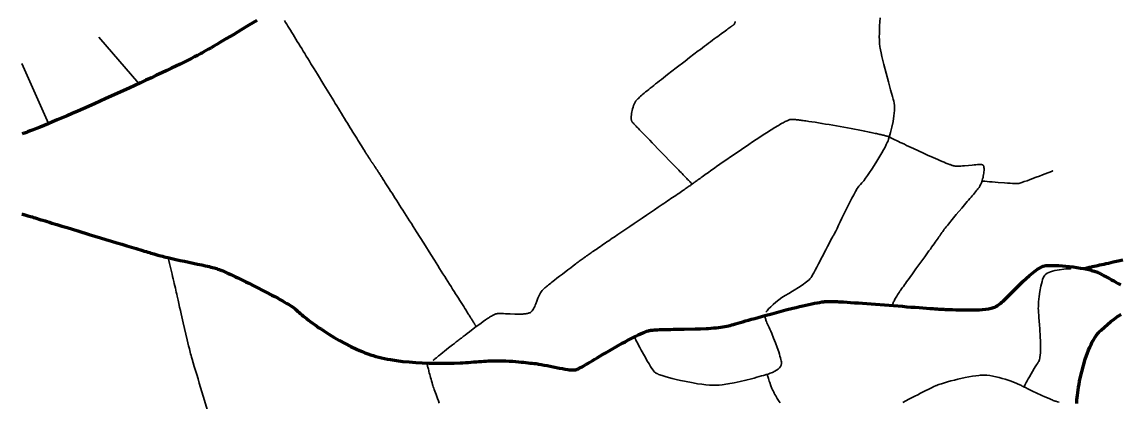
# Model space of a CAD drawing. Header units: inches. Extents: x 23 to 178, y 8 to 179.
# Drawn here: x 23 to 74.7, y 79.8 to 97.7 of the extents above; entities that cross this region are included whole.
import ezdxf

# ---------------------------------------------------------------- set-up
doc = ezdxf.new("R2010")
doc.units = ezdxf.units.IN
doc.header["$MEASUREMENT"] = 0
for name, color, linetype in [('Routes 1', 7, 'Continuous'), ('Routes 2', 7, 'Continuous'), ('Routes 3', 7, 'Continuous'), ('Routes 4', 7, 'Continuous')]:
    doc.layers.add(name, color=color, linetype=linetype)

msp = doc.modelspace()

# ---------------------------------------------------------------- linework, layer by layer
at = {"layer": 'Routes 1', "color": 7, "lineweight": 158, "true_color": 0xffffff}
msp.add_lwpolyline([(72.72, 79.705), (72.724, 79.791), (72.731, 79.885), (72.741, 79.988), (72.753, 80.1), (72.769, 80.219), (72.787, 80.345), (72.809, 80.477), (72.833, 80.615), (72.86, 80.756), (72.89, 80.901), (72.958, 81.199), (73.037, 81.5), (73.127, 81.799), (73.227, 82.089), (73.281, 82.228), (73.338, 82.363), (73.397, 82.492), (73.458, 82.614), (73.522, 82.73), (73.589, 82.837), (73.657, 82.935), (73.729, 83.023), (73.802, 83.101), (73.878, 83.17), (74.027, 83.306), (74.178, 83.439), (74.331, 83.567), (74.488, 83.688), (74.651, 83.803), (74.822, 83.909)], dxfattribs=at)
at = {"layer": 'Routes 2', "color": 7, "lineweight": 106, "true_color": 0xffffff}
for points in [[(34.093, 97.77), (33.718, 97.542), (33.352, 97.321), (33, 97.109), (32.83, 97.007), (32.665, 96.909), (32.506, 96.814), (32.353, 96.723), (32.206, 96.637), (32.067, 96.555), (31.936, 96.479), (31.813, 96.407), (31.7, 96.342), (31.596, 96.282), (31.502, 96.229), (31.456, 96.203), (31.405, 96.176), (31.29, 96.115), (31.159, 96.047), (31.011, 95.972), (30.848, 95.89), (30.672, 95.803), (30.482, 95.711), (30.28, 95.613), (30.066, 95.511), (29.843, 95.404), (29.61, 95.294), (29.369, 95.181), (29.12, 95.064), (28.865, 94.946), (28.604, 94.825), (28.07, 94.58), (26.978, 94.084), (26.436, 93.841), (25.906, 93.606), (25.648, 93.492), (25.396, 93.382), (25.151, 93.276), (24.914, 93.173), (24.685, 93.075), (24.467, 92.982), (24.259, 92.895), (24.063, 92.814), (23.88, 92.738), (23.71, 92.67), (23.555, 92.609), (23.415, 92.555), (23.292, 92.51), (23.237, 92.49), (23.187, 92.473), (23.141, 92.458), (23.099, 92.445), (23.063, 92.434), (23.032, 92.426)], [(23.032, 88.642), (23.035, 88.641), (23.046, 88.637), (23.063, 88.632), (23.087, 88.625), (23.118, 88.615), (23.155, 88.604), (23.198, 88.591), (23.246, 88.576), (23.301, 88.56), (23.361, 88.542), (23.426, 88.522), (23.496, 88.5), (23.571, 88.478), (23.651, 88.453), (23.735, 88.428), (23.824, 88.401), (23.916, 88.373), (24.013, 88.343), (24.113, 88.313), (24.217, 88.281), (24.323, 88.249), (24.433, 88.215), (24.662, 88.146), (24.901, 88.073), (25.148, 87.998), (25.401, 87.921), (25.66, 87.843), (26.188, 87.682), (26.718, 87.522), (26.979, 87.442), (27.236, 87.364), (27.488, 87.288), (27.732, 87.214), (27.967, 87.143), (28.081, 87.109), (28.192, 87.075), (28.3, 87.043), (28.405, 87.011), (28.506, 86.98), (28.603, 86.951), (28.697, 86.923), (28.787, 86.896), (28.872, 86.87), (28.953, 86.846), (29.03, 86.823), (29.101, 86.801), (29.168, 86.781), (29.23, 86.763), (29.286, 86.746), (29.336, 86.731), (29.381, 86.718), (29.419, 86.707), (29.489, 86.686), (29.563, 86.666), (29.641, 86.646), (29.724, 86.625), (29.809, 86.604), (29.898, 86.583), (30.085, 86.541), (30.28, 86.497), (30.482, 86.454), (30.687, 86.411), (31.097, 86.324), (31.297, 86.282), (31.491, 86.24), (31.674, 86.199), (31.761, 86.179), (31.845, 86.159), (31.925, 86.139), (32.001, 86.12), (32.073, 86.101), (32.14, 86.082), (32.201, 86.064), (32.258, 86.046), (32.308, 86.029), (32.353, 86.012), (32.396, 85.994), (32.421, 85.983), (32.449, 85.971), (32.513, 85.942), (32.587, 85.909), (32.67, 85.872), (32.761, 85.83), (32.86, 85.784), (32.965, 85.734), (33.078, 85.681), (33.196, 85.625), (33.318, 85.567), (33.445, 85.505), (33.576, 85.442), (33.71, 85.377), (33.983, 85.242), (34.534, 84.962), (34.802, 84.821), (34.931, 84.752), (35.056, 84.684), (35.176, 84.617), (35.292, 84.552), (35.401, 84.488), (35.504, 84.427), (35.599, 84.369), (35.686, 84.313), (35.765, 84.26), (35.834, 84.211), (35.893, 84.165), (35.918, 84.143), (35.941, 84.123), (35.981, 84.084), (36.027, 84.041), (36.079, 83.994), (36.138, 83.943), (36.203, 83.889), (36.274, 83.831), (36.35, 83.77), (36.432, 83.707), (36.518, 83.64), (36.61, 83.572), (36.706, 83.502), (36.806, 83.43), (36.911, 83.357), (37.019, 83.282), (37.131, 83.207), (37.246, 83.131), (37.485, 82.978), (37.734, 82.826), (37.99, 82.676), (38.252, 82.532), (38.518, 82.395), (38.786, 82.268), (38.92, 82.208), (39.053, 82.152), (39.185, 82.099), (39.317, 82.05), (39.448, 82.005), (39.577, 81.964), (39.705, 81.927), (39.835, 81.893), (39.969, 81.861), (40.105, 81.831), (40.244, 81.803), (40.386, 81.778), (40.675, 81.733), (40.971, 81.695), (41.273, 81.665), (41.578, 81.641), (41.885, 81.624), (42.192, 81.613), (42.498, 81.606), (42.799, 81.605), (43.096, 81.608), (43.386, 81.615), (43.667, 81.626), (43.803, 81.632), (43.937, 81.639), (44.068, 81.647), (44.196, 81.655), (44.32, 81.664), (44.44, 81.674), (44.556, 81.683), (44.67, 81.692), (44.781, 81.7), (44.889, 81.706), (44.994, 81.711), (45.096, 81.715), (45.294, 81.72), (45.481, 81.721), (45.659, 81.719), (45.827, 81.714), (45.986, 81.707), (46.137, 81.698), (46.279, 81.687), (46.412, 81.675), (46.538, 81.663), (46.656, 81.65), (46.768, 81.638), (46.872, 81.626), (46.969, 81.616), (47.061, 81.608), (47.15, 81.6), (47.199, 81.594), (47.252, 81.587), (47.308, 81.578), (47.367, 81.568), (47.492, 81.546), (47.625, 81.52), (47.765, 81.492), (48.055, 81.433), (48.345, 81.375), (48.485, 81.35), (48.619, 81.327), (48.744, 81.309), (48.803, 81.302), (48.859, 81.296), (48.912, 81.292), (48.961, 81.289), (49.007, 81.288), (49.049, 81.289), (49.086, 81.292), (49.12, 81.297), (49.148, 81.305), (49.163, 81.31), (49.181, 81.317), (49.202, 81.327), (49.225, 81.338), (49.251, 81.351), (49.279, 81.366), (49.31, 81.382), (49.343, 81.4), (49.416, 81.441), (49.498, 81.488), (49.587, 81.539), (49.684, 81.596), (49.787, 81.657), (49.896, 81.722), (50.01, 81.79), (50.129, 81.861), (50.253, 81.935), (50.379, 82.01), (50.509, 82.087), (50.774, 82.242), (51.043, 82.398), (51.311, 82.549), (51.443, 82.622), (51.573, 82.693), (51.7, 82.76), (51.823, 82.824), (51.943, 82.885), (52.058, 82.94), (52.167, 82.991), (52.271, 83.037), (52.368, 83.076), (52.459, 83.11), (52.541, 83.136), (52.579, 83.146), (52.615, 83.155), (52.648, 83.162), (52.68, 83.166), (52.743, 83.172), (52.813, 83.178), (52.891, 83.183), (52.975, 83.187), (53.066, 83.19), (53.163, 83.193), (53.265, 83.196), (53.371, 83.198), (53.483, 83.2), (53.598, 83.202), (53.717, 83.204), (53.963, 83.207), (54.219, 83.211), (54.742, 83.222), (55.002, 83.231), (55.256, 83.243), (55.38, 83.25), (55.502, 83.259), (55.62, 83.268), (55.734, 83.278), (55.844, 83.29), (55.95, 83.302), (56.051, 83.317), (56.146, 83.332), (56.236, 83.349), (56.318, 83.368), (56.395, 83.388), (56.469, 83.411), (56.555, 83.436), (56.651, 83.464), (56.756, 83.495), (56.87, 83.528), (56.993, 83.564), (57.123, 83.601), (57.26, 83.64), (57.403, 83.68), (57.551, 83.722), (57.705, 83.765), (57.862, 83.808), (58.023, 83.852), (58.351, 83.941), (58.686, 84.03), (59.02, 84.116), (59.348, 84.199), (59.508, 84.239), (59.665, 84.276), (59.817, 84.312), (59.965, 84.346), (60.107, 84.378), (60.242, 84.407), (60.371, 84.433), (60.492, 84.456), (60.605, 84.476), (60.709, 84.493), (60.803, 84.506), (60.846, 84.511), (60.887, 84.515), (60.924, 84.518), (60.959, 84.521), (61.027, 84.522), (61.066, 84.522), (61.109, 84.521), (61.156, 84.52), (61.207, 84.519), (61.262, 84.517), (61.32, 84.515), (61.382, 84.512), (61.447, 84.509), (61.515, 84.505), (61.586, 84.501), (61.737, 84.493), (61.899, 84.483), (62.07, 84.472), (62.25, 84.459), (62.438, 84.446), (62.632, 84.432), (62.832, 84.417), (63.036, 84.402), (63.244, 84.386), (64.091, 84.321), (64.509, 84.288), (64.713, 84.272), (64.913, 84.256), (65.107, 84.241), (65.295, 84.227), (65.475, 84.213), (65.646, 84.201), (65.808, 84.189), (65.959, 84.178), (66.03, 84.174), (66.098, 84.169), (66.163, 84.165), (66.224, 84.161), (66.282, 84.157), (66.337, 84.154), (66.388, 84.152), (66.435, 84.149), (66.478, 84.147), (66.517, 84.146), (66.586, 84.144), (66.725, 84.14), (66.871, 84.135), (67.024, 84.129), (67.181, 84.124), (67.503, 84.116), (67.827, 84.116), (67.986, 84.12), (68.141, 84.128), (68.29, 84.139), (68.433, 84.155), (68.567, 84.177), (68.631, 84.19), (68.692, 84.204), (68.75, 84.22), (68.805, 84.237), (68.858, 84.256), (68.906, 84.277), (68.952, 84.3), (68.994, 84.325), (69.039, 84.355), (69.087, 84.392), (69.139, 84.434), (69.194, 84.482), (69.252, 84.534), (69.312, 84.591), (69.376, 84.652), (69.441, 84.716), (69.509, 84.784), (69.579, 84.854), (69.724, 85), (69.874, 85.151), (70.185, 85.458), (70.342, 85.605), (70.498, 85.744), (70.575, 85.81), (70.652, 85.872), (70.727, 85.93), (70.801, 85.985), (70.874, 86.034), (70.945, 86.079), (71.014, 86.118), (71.081, 86.151), (71.146, 86.178), (71.209, 86.197), (71.268, 86.21), (71.325, 86.216), (71.385, 86.218), (71.447, 86.22), (71.514, 86.22), (71.583, 86.219), (71.73, 86.215), (71.886, 86.208), (72.049, 86.197), (72.217, 86.182), (72.388, 86.164), (72.559, 86.144), (72.729, 86.12), (72.895, 86.094), (73.056, 86.066), (73.209, 86.035), (73.352, 86.003), (73.419, 85.985), (73.482, 85.968), (73.542, 85.95), (73.599, 85.932), (73.651, 85.913), (73.698, 85.894), (73.742, 85.874), (73.78, 85.855), (73.8, 85.844), (73.823, 85.831), (73.876, 85.803), (73.938, 85.769), (74.008, 85.731), (74.087, 85.689), (74.172, 85.643), (74.264, 85.593), (74.362, 85.54), (74.465, 85.485), (74.572, 85.428), (74.683, 85.368), (74.797, 85.307)]]:
    msp.add_lwpolyline(points, dxfattribs=at)
at = {"layer": 'Routes 3', "color": 7, "lineweight": 70, "true_color": 0xffffff}
msp.add_lwpolyline([(73.062, 86.065), (73.063, 86.065), (73.067, 86.066), (73.072, 86.067), (73.08, 86.069), (73.09, 86.071), (73.103, 86.074), (73.117, 86.078), (73.134, 86.081), (73.152, 86.086), (73.172, 86.09), (73.219, 86.101), (73.272, 86.113), (73.332, 86.127), (73.399, 86.142), (73.472, 86.159), (73.55, 86.177), (73.633, 86.196), (73.722, 86.216), (73.814, 86.237), (73.911, 86.259), (74.012, 86.282), (74.115, 86.305), (74.222, 86.329), (74.331, 86.354), (74.442, 86.379), (74.67, 86.43), (74.901, 86.481)], dxfattribs=at)
at = {"layer": 'Routes 4', "color": 7, "lineweight": 35, "true_color": 0xffffff}
for points in [[(35.389, 97.758), (35.443, 97.673), (35.498, 97.584), (35.555, 97.492), (35.613, 97.397), (35.673, 97.3), (35.735, 97.2), (35.798, 97.097), (35.862, 96.993), (35.928, 96.886), (35.995, 96.777), (36.063, 96.666), (36.133, 96.553), (36.203, 96.439), (36.274, 96.323), (36.346, 96.205), (36.419, 96.087), (36.493, 95.967), (36.567, 95.846), (36.642, 95.723), (36.793, 95.477), (36.946, 95.228), (37.253, 94.726), (37.407, 94.475), (37.559, 94.226), (37.711, 93.979), (37.786, 93.857), (37.86, 93.736), (37.934, 93.616), (38.007, 93.497), (38.079, 93.379), (38.15, 93.263), (38.22, 93.149), (38.29, 93.036), (38.358, 92.925), (38.425, 92.816), (38.491, 92.709), (38.555, 92.604), (38.619, 92.501), (38.68, 92.401), (38.741, 92.303), (38.799, 92.209), (38.856, 92.116), (38.911, 92.027), (38.965, 91.941), (39.016, 91.858), (39.066, 91.778), (39.114, 91.702), (39.159, 91.629), (39.202, 91.56), (39.223, 91.527), (39.243, 91.494), (39.263, 91.463), (39.282, 91.433), (39.301, 91.404), (39.318, 91.375), (39.336, 91.348), (39.352, 91.322), (39.368, 91.297), (39.384, 91.273), (39.398, 91.25), (39.412, 91.228), (39.426, 91.207), (39.439, 91.188), (39.451, 91.169), (39.462, 91.152), (39.472, 91.136), (39.482, 91.121), (39.491, 91.107), (39.5, 91.095), (39.508, 91.084), (39.515, 91.074), (39.521, 91.065), (39.526, 91.058), (39.535, 91.046), (39.54, 91.04), (39.546, 91.032), (39.553, 91.022), (39.56, 91.011), (39.569, 90.999), (39.578, 90.985), (39.589, 90.97), (39.6, 90.954), (39.612, 90.936), (39.624, 90.917), (39.638, 90.897), (39.652, 90.875), (39.667, 90.852), (39.683, 90.828), (39.7, 90.803), (39.717, 90.776), (39.735, 90.749), (39.754, 90.72), (39.773, 90.69), (39.794, 90.659), (39.814, 90.627), (39.836, 90.593), (39.858, 90.559), (39.881, 90.523), (39.905, 90.487), (39.929, 90.449), (39.954, 90.411), (39.979, 90.371), (40.005, 90.331), (40.032, 90.29), (40.087, 90.204), (40.144, 90.115), (40.203, 90.022), (40.264, 89.926), (40.328, 89.827), (40.393, 89.725), (40.46, 89.62), (40.528, 89.512), (40.599, 89.402), (40.67, 89.289), (40.744, 89.174), (40.818, 89.057), (40.894, 88.937), (40.971, 88.816), (41.049, 88.693), (41.128, 88.568), (41.208, 88.442), (41.289, 88.314), (41.37, 88.186), (41.453, 88.056), (41.619, 87.794), (41.786, 87.529), (41.954, 87.263), (42.29, 86.731), (42.456, 86.467), (42.621, 86.207), (42.702, 86.078), (42.782, 85.951), (42.862, 85.825), (42.941, 85.7), (43.018, 85.577), (43.095, 85.455), (43.17, 85.336), (43.244, 85.219), (43.317, 85.103), (43.388, 84.991), (43.457, 84.88), (43.525, 84.772), (43.591, 84.667), (43.656, 84.565), (43.718, 84.466), (43.779, 84.37), (43.837, 84.277), (43.893, 84.188), (43.947, 84.102), (43.973, 84.061), (43.999, 84.02), (44.023, 83.981), (44.048, 83.942), (44.071, 83.905), (44.094, 83.868), (44.116, 83.833), (44.138, 83.798), (44.159, 83.765), (44.179, 83.733), (44.199, 83.702), (44.218, 83.672), (44.236, 83.643), (44.253, 83.615), (44.27, 83.589), (44.286, 83.563), (44.301, 83.539), (44.316, 83.516), (44.329, 83.495), (44.342, 83.474), (44.354, 83.455), (44.365, 83.438), (44.375, 83.421), (44.385, 83.406), (44.394, 83.392), (44.401, 83.38), (44.408, 83.369), (44.414, 83.359), (44.419, 83.351), (44.424, 83.344), (44.427, 83.339), (44.429, 83.335), (44.431, 83.333), (44.431, 83.332)], [(56.625, 97.713), (56.621, 97.678), (56.614, 97.645), (56.605, 97.617), (56.594, 97.592), (56.579, 97.573), (56.57, 97.566), (56.56, 97.56), (56.556, 97.558), (56.551, 97.555), (56.545, 97.551), (56.537, 97.545), (56.527, 97.539), (56.517, 97.531), (56.504, 97.523), (56.491, 97.513), (56.476, 97.503), (56.46, 97.491), (56.423, 97.465), (56.382, 97.435), (56.335, 97.401), (56.284, 97.364), (56.229, 97.324), (56.169, 97.28), (56.105, 97.233), (56.037, 97.183), (55.966, 97.13), (55.891, 97.074), (55.812, 97.016), (55.731, 96.956), (55.647, 96.893), (55.56, 96.828), (55.47, 96.761), (55.378, 96.692), (55.284, 96.622), (55.188, 96.55), (55.09, 96.476), (54.991, 96.401), (54.89, 96.325), (54.685, 96.17), (54.476, 96.012), (54.266, 95.852), (53.847, 95.531), (53.642, 95.372), (53.44, 95.216), (53.342, 95.139), (53.245, 95.063), (53.15, 94.989), (53.057, 94.916), (52.966, 94.844), (52.878, 94.774), (52.792, 94.705), (52.71, 94.639), (52.63, 94.574), (52.554, 94.512), (52.481, 94.452), (52.411, 94.395), (52.346, 94.34), (52.284, 94.288), (52.227, 94.238), (52.174, 94.192), (52.126, 94.149), (52.082, 94.109), (52.043, 94.073), (52.01, 94.04), (51.995, 94.025), (51.982, 94.011), (51.97, 93.998), (51.959, 93.986), (51.95, 93.975), (51.942, 93.964), (51.936, 93.955), (51.931, 93.947), (51.9, 93.885), (51.871, 93.818), (51.845, 93.748), (51.82, 93.675), (51.798, 93.601), (51.779, 93.527), (51.763, 93.453), (51.75, 93.38), (51.74, 93.31), (51.734, 93.244), (51.731, 93.181), (51.731, 93.152), (51.733, 93.124), (51.735, 93.098), (51.738, 93.074), (51.742, 93.051), (51.748, 93.03), (51.754, 93.012), (51.762, 92.995), (51.771, 92.981), (51.781, 92.969), (51.788, 92.962), (51.799, 92.951), (51.813, 92.936), (51.831, 92.918), (51.852, 92.896), (51.876, 92.871), (51.904, 92.843), (51.934, 92.811), (51.967, 92.777), (52.003, 92.74), (52.042, 92.7), (52.083, 92.658), (52.126, 92.613), (52.172, 92.566), (52.219, 92.517), (52.269, 92.466), (52.321, 92.412), (52.374, 92.357), (52.429, 92.301), (52.485, 92.243), (52.543, 92.183), (52.602, 92.122), (52.723, 91.997), (52.848, 91.868), (52.975, 91.736), (53.234, 91.469), (53.363, 91.335), (53.491, 91.202), (53.617, 91.072), (53.74, 90.946), (53.799, 90.884), (53.858, 90.823), (53.915, 90.764), (53.971, 90.706), (54.025, 90.65), (54.078, 90.596), (54.129, 90.543), (54.178, 90.493), (54.225, 90.444), (54.269, 90.398), (54.312, 90.354), (54.352, 90.312), (54.39, 90.273), (54.425, 90.237), (54.457, 90.204), (54.486, 90.173), (54.512, 90.146), (54.536, 90.122), (54.556, 90.101), (54.572, 90.084), (54.585, 90.071), (54.595, 90.061), (54.601, 90.055), (54.603, 90.053)], [(58.074, 84.009), (58.098, 84.04), (58.129, 84.077), (58.164, 84.119), (58.205, 84.164), (58.302, 84.264), (58.416, 84.372), (58.545, 84.484), (58.685, 84.596), (58.835, 84.702), (58.991, 84.799), (59.157, 84.895), (59.333, 85), (59.686, 85.226), (59.848, 85.338), (59.923, 85.393), (59.991, 85.446), (60.053, 85.496), (60.108, 85.545), (60.154, 85.59), (60.191, 85.631), (60.208, 85.655), (60.229, 85.686), (60.252, 85.723), (60.279, 85.767), (60.307, 85.817), (60.338, 85.872), (60.406, 85.996), (60.481, 86.137), (60.561, 86.289), (60.729, 86.616), (60.898, 86.946), (60.978, 87.103), (61.054, 87.251), (61.123, 87.384), (61.185, 87.5), (61.212, 87.55), (61.237, 87.594), (61.259, 87.632), (61.277, 87.663), (61.296, 87.695), (61.318, 87.735), (61.342, 87.782), (61.369, 87.835), (61.399, 87.895), (61.431, 87.961), (61.501, 88.107), (61.579, 88.271), (61.662, 88.447), (61.75, 88.632), (61.842, 88.822), (62.029, 89.201), (62.123, 89.381), (62.214, 89.551), (62.302, 89.704), (62.385, 89.839), (62.425, 89.898), (62.463, 89.95), (62.499, 89.996), (62.533, 90.034), (62.604, 90.113), (62.684, 90.212), (62.772, 90.328), (62.865, 90.457), (62.962, 90.598), (63.062, 90.747), (63.262, 91.059), (63.452, 91.372), (63.539, 91.521), (63.619, 91.663), (63.689, 91.794), (63.75, 91.911), (63.797, 92.012), (63.816, 92.056), (63.831, 92.094), (63.859, 92.173), (63.889, 92.265), (63.919, 92.368), (63.951, 92.481), (63.982, 92.601), (64.012, 92.728), (64.066, 92.994), (64.108, 93.263), (64.122, 93.395), (64.131, 93.523), (64.134, 93.645), (64.13, 93.759), (64.119, 93.863), (64.1, 93.957), (64.087, 94.004), (64.072, 94.058), (64.055, 94.119), (64.037, 94.185), (63.996, 94.334), (63.95, 94.501), (63.901, 94.682), (63.849, 94.875), (63.741, 95.28), (63.637, 95.686), (63.59, 95.88), (63.546, 96.064), (63.508, 96.234), (63.476, 96.387), (63.463, 96.455), (63.452, 96.518), (63.443, 96.574), (63.436, 96.624), (63.428, 96.728), (63.423, 96.854), (63.421, 96.997), (63.423, 97.157), (63.427, 97.328), (63.435, 97.51), (63.456, 97.89)], [(26.644, 96.977), (28.525, 94.789)], [(23.022, 95.735), (24.272, 92.901)], [(42.392, 81.737), (42.394, 81.738), (42.399, 81.742), (42.408, 81.75), (42.42, 81.76), (42.435, 81.772), (42.453, 81.787), (42.474, 81.804), (42.498, 81.823), (42.524, 81.845), (42.553, 81.868), (42.584, 81.893), (42.617, 81.919), (42.652, 81.948), (42.688, 81.977), (42.766, 82.04), (42.85, 82.108), (42.938, 82.178), (43.029, 82.251), (43.121, 82.325), (43.307, 82.472), (43.398, 82.543), (43.487, 82.612), (43.571, 82.676), (43.611, 82.707), (43.65, 82.736), (43.687, 82.765), (43.727, 82.794), (43.768, 82.826), (43.811, 82.859), (43.856, 82.893), (43.903, 82.929), (44.001, 83.005), (44.105, 83.084), (44.212, 83.166), (44.432, 83.333), (44.544, 83.416), (44.654, 83.497), (44.762, 83.575), (44.866, 83.648), (44.917, 83.682), (44.966, 83.715), (45.014, 83.747), (45.06, 83.777), (45.105, 83.804), (45.148, 83.83), (45.188, 83.853), (45.227, 83.874), (45.263, 83.892), (45.296, 83.908), (45.327, 83.921), (45.355, 83.931), (45.38, 83.937), (45.405, 83.941), (45.433, 83.945), (45.464, 83.947), (45.498, 83.948), (45.536, 83.949), (45.576, 83.949), (45.618, 83.948), (45.663, 83.947), (45.71, 83.945), (45.809, 83.941), (45.915, 83.935), (46.024, 83.93), (46.248, 83.92), (46.36, 83.918), (46.469, 83.918), (46.575, 83.921), (46.625, 83.924), (46.674, 83.927), (46.721, 83.932), (46.766, 83.938), (46.809, 83.945), (46.849, 83.954), (46.886, 83.964), (46.921, 83.975), (46.952, 83.988), (46.98, 84.003), (47.005, 84.019), (47.026, 84.037), (47.064, 84.078), (47.098, 84.124), (47.129, 84.174), (47.158, 84.228), (47.184, 84.285), (47.21, 84.346), (47.234, 84.408), (47.281, 84.538), (47.331, 84.669), (47.358, 84.734), (47.387, 84.798), (47.418, 84.86), (47.452, 84.92), (47.49, 84.977), (47.532, 85.03), (47.578, 85.079), (47.604, 85.103), (47.633, 85.13), (47.667, 85.159), (47.704, 85.191), (47.745, 85.225), (47.789, 85.261), (47.836, 85.3), (47.886, 85.34), (47.939, 85.382), (47.993, 85.425), (48.05, 85.47), (48.109, 85.516), (48.231, 85.612), (48.358, 85.71), (48.488, 85.81), (48.75, 86.009), (48.878, 86.106), (49.002, 86.2), (49.062, 86.245), (49.12, 86.289), (49.176, 86.331), (49.23, 86.371), (49.281, 86.41), (49.33, 86.447), (49.376, 86.481), (49.419, 86.513), (49.459, 86.543), (49.495, 86.57), (49.527, 86.594), (49.546, 86.608), (49.57, 86.625), (49.597, 86.644), (49.629, 86.667), (49.664, 86.692), (49.703, 86.719), (49.747, 86.749), (49.793, 86.781), (49.843, 86.816), (49.897, 86.852), (49.954, 86.891), (50.013, 86.932), (50.076, 86.975), (50.142, 87.02), (50.21, 87.067), (50.281, 87.115), (50.354, 87.165), (50.43, 87.216), (50.508, 87.269), (50.588, 87.324), (50.671, 87.38), (50.755, 87.436), (50.84, 87.495), (50.928, 87.554), (51.107, 87.675), (51.291, 87.799), (51.478, 87.927), (51.669, 88.056), (51.862, 88.186), (52.25, 88.448), (52.443, 88.579), (52.634, 88.708), (52.822, 88.835), (53.006, 88.96), (53.185, 89.081), (53.273, 89.14), (53.359, 89.198), (53.443, 89.255), (53.525, 89.311), (53.605, 89.366), (53.683, 89.419), (53.759, 89.47), (53.833, 89.52), (53.904, 89.569), (53.972, 89.615), (54.038, 89.66), (54.101, 89.703), (54.161, 89.744), (54.218, 89.783), (54.272, 89.82), (54.322, 89.855), (54.369, 89.887), (54.412, 89.917), (54.452, 89.945), (54.488, 89.97), (54.519, 89.992), (54.547, 90.012), (54.571, 90.029), (54.59, 90.043), (54.62, 90.066), (54.64, 90.081), (54.663, 90.098), (54.69, 90.118), (54.721, 90.14), (54.754, 90.165), (54.792, 90.192), (54.832, 90.221), (54.876, 90.252), (54.922, 90.286), (54.972, 90.322), (55.024, 90.359), (55.079, 90.398), (55.137, 90.44), (55.197, 90.482), (55.259, 90.527), (55.324, 90.573), (55.391, 90.62), (55.459, 90.669), (55.53, 90.719), (55.603, 90.77), (55.677, 90.822), (55.753, 90.876), (55.91, 90.986), (56.071, 91.098), (56.237, 91.214), (56.407, 91.331), (56.579, 91.45), (56.927, 91.688), (57.276, 91.924), (57.448, 92.04), (57.618, 92.153), (57.784, 92.262), (57.946, 92.368), (58.103, 92.469), (58.179, 92.518), (58.254, 92.565), (58.327, 92.611), (58.399, 92.656), (58.468, 92.698), (58.535, 92.739), (58.6, 92.779), (58.663, 92.816), (58.724, 92.852), (58.782, 92.885), (58.838, 92.917), (58.891, 92.946), (58.941, 92.973), (58.988, 92.997), (59.032, 93.02), (59.074, 93.039), (59.112, 93.056), (59.146, 93.071), (59.178, 93.083), (59.205, 93.092), (59.23, 93.098), (59.25, 93.101), (59.27, 93.102), (59.295, 93.102), (59.322, 93.102), (59.354, 93.1), (59.389, 93.098), (59.427, 93.095), (59.468, 93.092), (59.512, 93.087), (59.56, 93.082), (59.61, 93.076), (59.663, 93.07), (59.719, 93.063), (59.777, 93.056), (59.838, 93.047), (59.901, 93.039), (59.966, 93.029), (60.034, 93.019), (60.103, 93.009), (60.248, 92.987), (60.399, 92.963), (60.556, 92.938), (60.718, 92.911), (60.884, 92.883), (61.054, 92.854), (61.226, 92.824), (61.92, 92.698), (62.091, 92.666), (62.259, 92.634), (62.423, 92.603), (62.583, 92.572), (62.737, 92.541), (62.885, 92.512), (62.956, 92.497), (63.026, 92.483), (63.093, 92.469), (63.159, 92.455), (63.222, 92.442), (63.283, 92.429), (63.341, 92.417), (63.397, 92.405), (63.45, 92.393), (63.5, 92.382), (63.547, 92.371), (63.592, 92.36), (63.633, 92.351), (63.671, 92.341), (63.706, 92.332), (63.738, 92.324), (63.765, 92.317), (63.79, 92.31), (63.81, 92.303), (63.827, 92.297), (63.839, 92.292), (63.85, 92.287), (63.864, 92.281), (63.88, 92.273), (63.898, 92.265), (63.918, 92.255), (63.941, 92.244), (63.966, 92.232), (63.993, 92.219), (64.022, 92.205), (64.053, 92.19), (64.086, 92.174), (64.121, 92.158), (64.157, 92.14), (64.235, 92.103), (64.319, 92.062), (64.409, 92.019), (64.503, 91.974), (64.603, 91.926), (64.706, 91.877), (64.813, 91.826), (64.923, 91.774), (65.035, 91.721), (65.265, 91.614), (65.498, 91.506), (65.73, 91.4), (65.844, 91.348), (65.956, 91.298), (66.066, 91.25), (66.173, 91.203), (66.276, 91.159), (66.376, 91.117), (66.47, 91.078), (66.56, 91.042), (66.644, 91.009), (66.721, 90.98), (66.757, 90.967), (66.792, 90.955), (66.825, 90.944), (66.856, 90.934), (66.884, 90.926), (66.911, 90.918), (66.936, 90.912), (66.959, 90.906), (66.979, 90.903), (66.997, 90.9), (67.03, 90.897), (67.102, 90.894), (67.179, 90.895), (67.262, 90.899), (67.348, 90.904), (67.438, 90.912), (67.619, 90.93), (67.798, 90.949), (67.884, 90.958), (67.965, 90.965), (68.041, 90.97), (68.11, 90.973), (68.142, 90.974), (68.172, 90.973), (68.2, 90.972), (68.225, 90.97), (68.248, 90.967), (68.269, 90.963), (68.286, 90.957), (68.301, 90.951), (68.312, 90.943), (68.321, 90.934), (68.328, 90.923), (68.334, 90.91), (68.34, 90.895), (68.344, 90.878), (68.351, 90.838), (68.355, 90.792), (68.356, 90.74), (68.354, 90.684), (68.35, 90.624), (68.342, 90.56), (68.333, 90.495), (68.321, 90.428), (68.307, 90.361), (68.29, 90.294), (68.272, 90.228), (68.252, 90.164), (68.229, 90.103), (68.206, 90.046), (68.18, 89.993), (68.153, 89.946), (68.138, 89.923), (68.118, 89.895), (68.092, 89.861), (68.062, 89.822), (68.028, 89.779), (67.989, 89.731), (67.947, 89.679), (67.901, 89.623), (67.852, 89.564), (67.8, 89.501), (67.745, 89.436), (67.688, 89.368), (67.628, 89.297), (67.567, 89.225), (67.44, 89.075), (67.31, 88.921), (67.047, 88.61), (66.919, 88.457), (66.856, 88.382), (66.796, 88.309), (66.737, 88.238), (66.681, 88.169), (66.627, 88.102), (66.576, 88.039), (66.528, 87.978), (66.484, 87.921), (66.443, 87.867), (66.406, 87.818), (66.373, 87.773), (66.345, 87.732), (66.321, 87.696), (66.309, 87.678), (66.296, 87.658), (66.282, 87.636), (66.267, 87.613), (66.232, 87.562), (66.193, 87.506), (66.151, 87.445), (66.104, 87.378), (66.054, 87.307), (66.001, 87.232), (65.945, 87.153), (65.886, 87.071), (65.825, 86.986), (65.762, 86.898), (65.697, 86.808), (65.63, 86.716), (65.563, 86.622), (65.425, 86.432), (65.286, 86.241), (65.149, 86.051), (65.014, 85.866), (64.949, 85.776), (64.885, 85.688), (64.823, 85.603), (64.764, 85.521), (64.707, 85.442), (64.653, 85.367), (64.602, 85.296), (64.554, 85.23), (64.51, 85.168), (64.471, 85.112), (64.435, 85.062), (64.419, 85.039), (64.404, 85.017), (64.39, 84.998), (64.377, 84.979), (64.355, 84.947), (64.315, 84.885), (64.277, 84.826), (64.243, 84.77), (64.212, 84.716), (64.183, 84.666), (64.157, 84.618), (64.134, 84.574), (64.113, 84.533), (64.095, 84.495), (64.08, 84.461), (64.066, 84.43), (64.055, 84.403), (64.045, 84.38), (64.038, 84.361), (64.032, 84.346), (64.028, 84.335), (64.026, 84.328), (64.025, 84.326)], [(71.593, 90.674), (71.588, 90.672), (71.576, 90.667), (71.555, 90.659), (71.528, 90.648), (71.493, 90.634), (71.452, 90.618), (71.406, 90.6), (71.355, 90.58), (71.238, 90.534), (71.107, 90.483), (70.966, 90.429), (70.819, 90.373), (70.522, 90.262), (70.381, 90.211), (70.251, 90.166), (70.135, 90.127), (70.084, 90.111), (70.039, 90.097), (69.998, 90.086), (69.965, 90.078), (69.938, 90.073), (69.918, 90.072), (69.898, 90.072), (69.871, 90.073), (69.838, 90.074), (69.798, 90.077), (69.702, 90.083), (69.588, 90.09), (69.459, 90.1), (69.319, 90.11), (69.026, 90.132), (68.88, 90.143), (68.741, 90.154), (68.611, 90.164), (68.496, 90.174), (68.399, 90.181), (68.359, 90.185), (68.325, 90.187), (68.298, 90.189), (68.278, 90.191), (68.265, 90.192), (68.261, 90.192)], [(31.742, 79.425), (31.625, 79.841), (31.503, 80.257), (31.38, 80.668), (31.319, 80.869), (31.259, 81.067), (31.201, 81.26), (31.145, 81.448), (31.092, 81.629), (31.041, 81.804), (31.017, 81.888), (30.993, 81.97), (30.971, 82.051), (30.95, 82.129), (30.91, 82.279), (30.873, 82.423), (30.837, 82.565), (30.803, 82.703), (30.738, 82.973), (30.677, 83.241), (30.616, 83.513), (30.585, 83.653), (30.553, 83.795), (30.521, 83.942), (30.488, 84.094), (30.453, 84.251), (30.417, 84.415), (30.379, 84.586), (30.338, 84.765), (30.317, 84.858), (30.295, 84.953), (30.273, 85.05), (30.25, 85.15), (30.226, 85.253), (30.202, 85.358), (30.176, 85.466), (30.15, 85.577), (30.123, 85.691), (30.095, 85.809), (30.066, 85.929), (30.036, 86.052), (30.005, 86.179), (29.973, 86.31), (29.94, 86.444), (29.906, 86.581)], [(72.458, 86.065), (72.455, 86.065), (72.446, 86.064), (72.412, 86.063), (72.36, 86.06), (72.29, 86.055), (72.208, 86.048), (72.115, 86.039), (71.908, 86.013), (71.692, 85.975), (71.588, 85.95), (71.49, 85.922), (71.401, 85.889), (71.324, 85.852), (71.261, 85.811), (71.216, 85.764), (71.182, 85.706), (71.149, 85.634), (71.117, 85.549), (71.087, 85.452), (71.059, 85.346), (71.033, 85.233), (70.988, 84.992), (70.953, 84.744), (70.928, 84.504), (70.92, 84.392), (70.915, 84.287), (70.913, 84.192), (70.915, 84.108), (70.917, 84.066), (70.921, 84.016), (70.925, 83.959), (70.93, 83.897), (70.941, 83.754), (70.954, 83.594), (70.968, 83.418), (70.982, 83.232), (71.005, 82.843), (71.013, 82.648), (71.017, 82.459), (71.017, 82.28), (71.011, 82.113), (70.998, 81.964), (70.989, 81.898), (70.979, 81.837), (70.966, 81.782), (70.951, 81.735), (70.933, 81.694), (70.913, 81.662), (70.869, 81.599), (70.82, 81.525), (70.768, 81.442), (70.713, 81.352), (70.49, 80.964), (70.439, 80.87), (70.391, 80.782), (70.348, 80.702), (70.31, 80.632), (70.279, 80.573), (70.255, 80.529), (70.241, 80.501), (70.235, 80.491)], [(51.873, 82.85), (51.875, 82.846), (51.88, 82.836), (51.888, 82.82), (51.899, 82.799), (51.913, 82.771), (51.93, 82.739), (51.949, 82.702), (51.97, 82.661), (52.019, 82.566), (52.076, 82.458), (52.139, 82.34), (52.206, 82.214), (52.351, 81.951), (52.499, 81.692), (52.571, 81.571), (52.64, 81.459), (52.705, 81.359), (52.764, 81.275), (52.791, 81.239), (52.816, 81.208), (52.84, 81.183), (52.861, 81.162), (52.88, 81.147), (52.906, 81.132), (52.938, 81.116), (52.978, 81.099), (53.024, 81.08), (53.075, 81.061), (53.133, 81.041), (53.196, 81.02), (53.337, 80.977), (53.495, 80.932), (53.668, 80.886), (53.853, 80.84), (54.047, 80.796), (54.247, 80.753), (54.655, 80.675), (54.858, 80.642), (55.055, 80.614), (55.245, 80.591), (55.425, 80.575), (55.591, 80.567), (55.742, 80.566), (55.876, 80.574), (56.011, 80.588), (56.289, 80.627), (56.574, 80.678), (56.86, 80.739), (57.139, 80.806), (57.404, 80.874), (57.53, 80.908), (57.65, 80.942), (57.763, 80.974), (57.869, 81.004), (57.966, 81.033), (58.054, 81.058), (58.094, 81.07), (58.113, 81.076), (58.121, 81.078), (58.122, 81.078), (58.128, 81.08), (58.176, 81.095), (58.222, 81.11), (58.228, 81.112), (58.229, 81.112), (58.235, 81.114), (58.251, 81.12), (58.281, 81.13), (58.395, 81.176), (58.495, 81.225), (58.582, 81.278), (58.656, 81.333), (58.715, 81.393), (58.76, 81.455), (58.79, 81.521), (58.806, 81.591), (58.808, 81.627), (58.806, 81.668), (58.798, 81.721), (58.784, 81.786), (58.765, 81.861), (58.741, 81.946), (58.713, 82.037), (58.682, 82.136), (58.609, 82.347), (58.527, 82.57), (58.44, 82.794), (58.351, 83.01), (58.308, 83.111), (58.265, 83.207), (58.224, 83.296), (58.186, 83.377), (58.152, 83.45), (58.123, 83.515), (58.1, 83.573), (58.081, 83.624), (58.066, 83.668), (58.056, 83.707), (58.048, 83.74), (58.043, 83.769), (58.041, 83.811), (58.044, 83.839), (58.051, 83.854), (58.058, 83.861), (58.061, 83.863)], [(42.688, 79.729), (42.647, 79.835), (42.608, 79.937), (42.571, 80.035), (42.536, 80.127), (42.504, 80.213), (42.474, 80.294), (42.448, 80.368), (42.424, 80.436), (42.404, 80.496), (42.387, 80.549), (42.373, 80.596), (42.347, 80.687), (42.322, 80.773), (42.298, 80.856), (42.276, 80.934), (42.256, 81.009), (42.236, 81.08), (42.218, 81.147), (42.202, 81.21), (42.187, 81.268), (42.173, 81.322), (42.161, 81.372), (42.149, 81.417), (42.139, 81.458), (42.131, 81.494), (42.123, 81.526), (42.117, 81.553), (42.112, 81.575), (42.108, 81.593), (42.105, 81.605), (42.104, 81.613), (42.103, 81.615)], [(58.152, 81.045), (58.152, 81.043), (58.154, 81.038), (58.16, 81.016), (58.169, 80.982), (58.181, 80.938), (58.197, 80.885), (58.215, 80.824), (58.235, 80.759), (58.257, 80.69), (58.307, 80.548), (58.36, 80.413), (58.388, 80.352), (58.416, 80.299), (58.444, 80.249), (58.474, 80.195), (58.505, 80.136), (58.538, 80.073), (58.611, 79.941), (58.697, 79.805), (58.744, 79.737)], [(64.523, 79.757), (64.812, 79.907), (65.095, 80.053), (65.231, 80.123), (65.363, 80.191), (65.489, 80.255), (65.608, 80.315), (65.72, 80.371), (65.822, 80.422), (65.915, 80.467), (65.997, 80.505), (66.068, 80.537), (66.098, 80.55), (66.125, 80.561), (66.175, 80.58), (66.229, 80.599), (66.287, 80.619), (66.349, 80.64), (66.485, 80.683), (66.633, 80.727), (66.792, 80.771), (66.957, 80.814), (67.128, 80.856), (67.473, 80.933), (67.643, 80.966), (67.807, 80.995), (67.963, 81.018), (68.108, 81.034), (68.176, 81.04), (68.24, 81.044), (68.363, 81.045), (68.493, 81.037), (68.63, 81.02), (68.772, 80.996), (68.918, 80.966), (69.065, 80.931), (69.212, 80.891), (69.355, 80.848), (69.494, 80.803), (69.626, 80.758), (69.75, 80.712), (69.862, 80.667), (69.962, 80.625), (70.007, 80.605), (70.047, 80.585), (70.119, 80.549), (70.159, 80.529), (70.204, 80.507), (70.252, 80.483), (70.304, 80.457), (70.417, 80.401), (70.541, 80.342), (70.671, 80.279), (70.807, 80.215), (71.082, 80.088), (71.216, 80.027), (71.343, 79.971), (71.462, 79.92), (71.518, 79.897), (71.57, 79.875), (71.618, 79.856), (71.663, 79.839), (71.704, 79.825), (71.74, 79.812), (71.816, 79.791), (71.897, 79.773)]]:
    msp.add_lwpolyline(points, dxfattribs=at)

doc.saveas('drawing.dxf')
